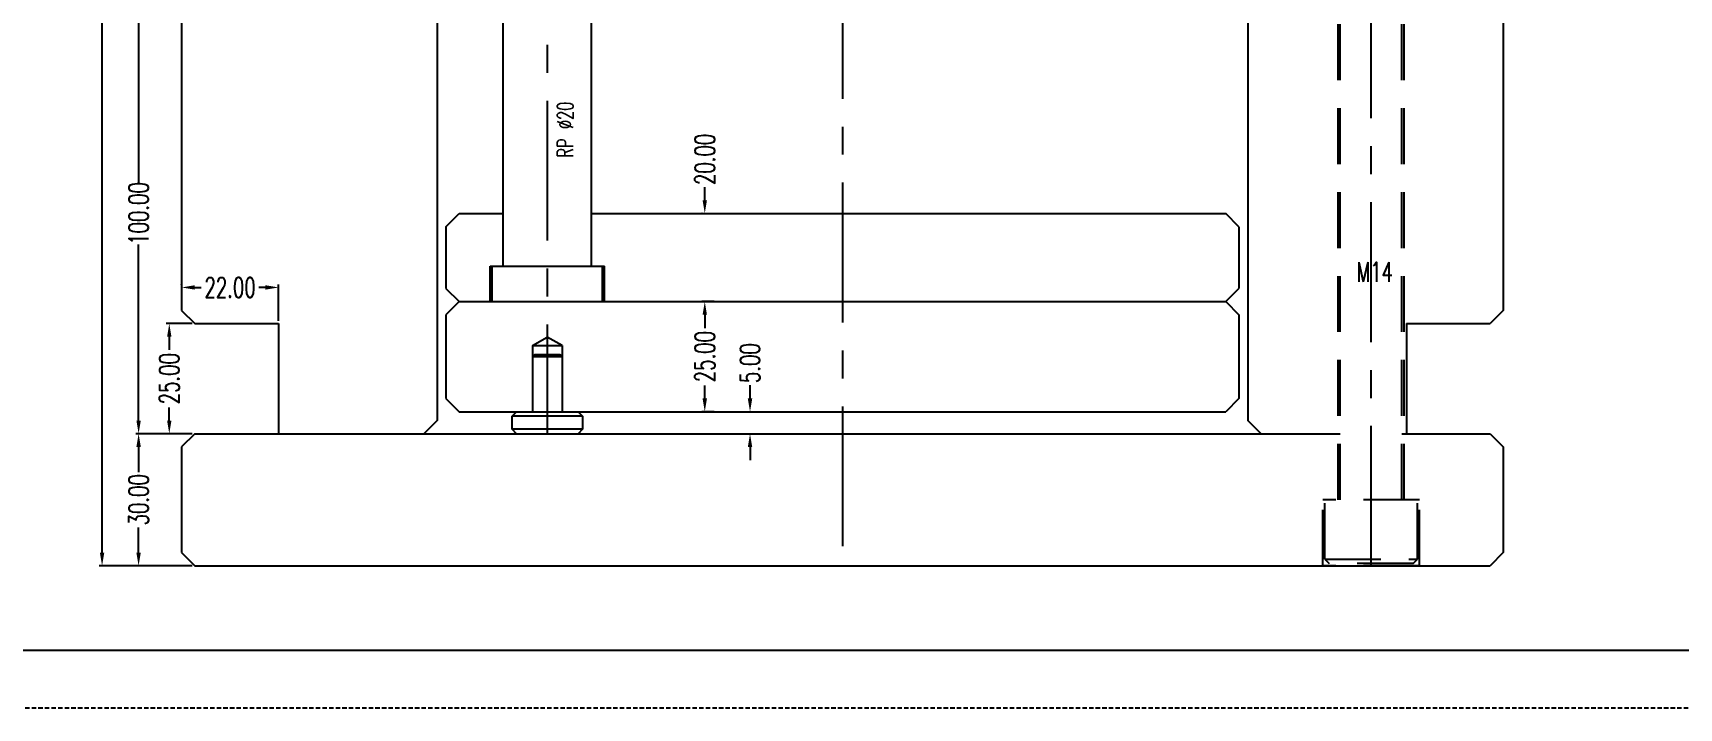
# Model space of a CAD drawing. Header units: inches. Extents: x 169168 to 170394, y -54081 to -53214.
# Drawn here: x 169599.6 to 169973.3, y -54081.2 to -53927.9 of the extents above; entities that cross this region are included whole.
import ezdxf

# ---------------------------------------------------------------- set-up
doc = ezdxf.new("R2010")
doc.units = ezdxf.units.IN
doc.header["$LTSCALE"] = 2
doc.header["$MEASUREMENT"] = 0
doc.header["$PDMODE"] = 3
doc.header["$PDSIZE"] = 0.3125
for name, pattern in [('CENTER', [50.8, 31.75, -6.35, 6.35, -6.35]), ('DASHED', [0.75, 0.5, -0.25]), ('HIDDEN', [9.525, 6.35, -3.175])]:
    doc.linetypes.add(name, pattern=pattern)
doc.layers.get('0').update_dxf_attribs({"linetype": 'CONTINUOUS'})
doc.layers.get('Defpoints').update_dxf_attribs({"linetype": 'CONTINUOUS'})
doc.layers.add('A', color=7, linetype='CONTINUOUS')
doc.layers.add('text', color=7, linetype='CONTINUOUS')
doc.layers.add('dim', color=3, linetype='CONTINUOUS', lineweight=15)
doc.styles.get("Standard").update_dxf_attribs({"font": 'txt.shx', "width": 0.67})
doc.dimstyles.new('2.00', dxfattribs={"dimtxt": 4.5, "dimasz": 3, "dimexe": 0.666, "dimexo": 0.626, "dimgap": 1, "dimtad": 0, "dimzin": 0, "dimdsep": 46, "dimtxsty": 'Standard', "dimcen": 0.09, "dimclrd": 3, "dimclre": 3, "dimclrt": 7, "dimazin": 0, "dimtfac": 1, "dimtofl": 0, "dimtmove": 0, "dimatfit": 0, "dimfxl": 0, "dimtolj": 1, "dimtzin": 0, "dimarcsym": 0})

# ---------------------------------------------------------------- blocks, each defined once
blk = doc.blocks.new('*D36919')
at = {"layer": 'Defpoints', "color": 0}
for p in [(169623.6, -53918.88), (169636.36, -53918.88), (169636.36, -54018.88)]:
    blk.add_point(p, dxfattribs=at)
at = {"layer": 'dim', "color": 3, "linetype": 'ByBlock', "lineweight": -2}
for p, q in [((169635.73, -53918.88), (169622.94, -53918.88)), ((169623.6, -53921.88), (169623.6, -53961.85)), ((169623.6, -54015.88), (169623.6, -53975.91)), ((169635.73, -54018.88), (169622.94, -54018.88))]:
    blk.add_line(p, q, dxfattribs=at)
at = {"layer": 'dim', "color": 3, "linetype": 'ByBlock'}
for points in [[(169624.1, -53921.88), (169623.1, -53921.88), (169623.6, -53918.88)], [(169623.1, -54015.88), (169624.1, -54015.88), (169623.6, -54018.88)]]:
    blk.add_solid(points, dxfattribs=at)
at = {"layer": 'dim', "color": 7, "linetype": 'ByBlock', "insert": (169623.6, -53968.88), "char_height": 4.5, "attachment_point": 5, "rotation": 90}
blk.add_mtext('\\A1;100.00', dxfattribs=at)
blk = doc.blocks.new('*D36920')
at = {"layer": 'Defpoints', "color": 0}
for p in [(169623.6, -54018.88), (169636.36, -54018.88), (169636.36, -54048.88)]:
    blk.add_point(p, dxfattribs=at)
at = {"layer": 'dim', "color": 3, "linetype": 'ByBlock', "lineweight": -2}
for p, q in [((169635.73, -54018.88), (169622.94, -54018.88)), ((169623.6, -54021.88), (169623.6, -54027.6)), ((169623.6, -54045.88), (169623.6, -54040.15)), ((169635.73, -54048.88), (169622.94, -54048.88))]:
    blk.add_line(p, q, dxfattribs=at)
at = {"layer": 'dim', "color": 3, "linetype": 'ByBlock'}
for points in [[(169624.1, -54021.88), (169623.1, -54021.88), (169623.6, -54018.88)], [(169623.1, -54045.88), (169624.1, -54045.88), (169623.6, -54048.88)]]:
    blk.add_solid(points, dxfattribs=at)
at = {"layer": 'dim', "color": 7, "linetype": 'ByBlock', "insert": (169623.6, -54033.88), "char_height": 4.5, "attachment_point": 5, "rotation": 90}
blk.add_mtext('\\A1;30.00', dxfattribs=at)
blk = doc.blocks.new('*D36921')
at = {"layer": 'Defpoints', "color": 0}
for p in [(169615.31, -53717.88), (169636.36, -53717.88), (169636.36, -54048.88)]:
    blk.add_point(p, dxfattribs=at)
at = {"layer": 'dim', "color": 3, "linetype": 'ByBlock', "lineweight": -2}
for p, q in [((169635.73, -53717.88), (169614.65, -53717.88)), ((169615.31, -53720.88), (169615.31, -53875.84)), ((169615.31, -54045.88), (169615.31, -53890.91)), ((169635.73, -54048.88), (169614.65, -54048.88))]:
    blk.add_line(p, q, dxfattribs=at)
at = {"layer": 'dim', "color": 3, "linetype": 'ByBlock'}
for points in [[(169615.81, -53720.88), (169614.81, -53720.88), (169615.31, -53717.88)], [(169614.81, -54045.88), (169615.81, -54045.88), (169615.31, -54048.88)]]:
    blk.add_solid(points, dxfattribs=at)
at = {"layer": 'dim', "color": 7, "linetype": 'ByBlock', "insert": (169615.31, -53883.38), "char_height": 4.5, "attachment_point": 5, "rotation": 90}
blk.add_mtext('\\A1;331.00', dxfattribs=at)
blk = doc.blocks.new('*D36922')
at = {"layer": 'Defpoints', "color": 0}
for p in [(169630.56, -53993.88), (169636.36, -53993.88), (169636.36, -54018.88)]:
    blk.add_point(p, dxfattribs=at)
at = {"layer": 'dim', "color": 3, "linetype": 'ByBlock', "lineweight": -2}
for p, q in [((169635.73, -53993.88), (169629.89, -53993.88)), ((169630.56, -53996.88), (169630.56, -53999.85)), ((169630.56, -54015.88), (169630.56, -54012.9)), ((169635.73, -54018.88), (169629.89, -54018.88))]:
    blk.add_line(p, q, dxfattribs=at)
at = {"layer": 'dim', "color": 3, "linetype": 'ByBlock'}
for points in [[(169631.06, -53996.88), (169630.06, -53996.88), (169630.56, -53993.88)], [(169630.06, -54015.88), (169631.06, -54015.88), (169630.56, -54018.88)]]:
    blk.add_solid(points, dxfattribs=at)
at = {"layer": 'dim', "color": 7, "linetype": 'ByBlock', "insert": (169630.56, -54006.38), "char_height": 4.5, "attachment_point": 5, "rotation": 90}
blk.add_mtext('\\A1;25.00', dxfattribs=at)
blk = doc.blocks.new('*D36923')
at = {"layer": 'Defpoints', "color": 0}
for p in [(169752.11, -53988.88), (169754.85, -53988.88), (169754.85, -54013.88)]:
    blk.add_point(p, dxfattribs=at)
at = {"layer": 'dim', "color": 3, "linetype": 'ByBlock', "lineweight": -2}
for p, q in [((169754.22, -53988.88), (169751.45, -53988.88)), ((169752.11, -53991.88), (169752.11, -53994.85)), ((169752.11, -54010.88), (169752.11, -54007.9)), ((169754.22, -54013.88), (169751.45, -54013.88))]:
    blk.add_line(p, q, dxfattribs=at)
at = {"layer": 'dim', "color": 3, "linetype": 'ByBlock'}
for points in [[(169752.61, -53991.88), (169751.61, -53991.88), (169752.11, -53988.88)], [(169751.61, -54010.88), (169752.61, -54010.88), (169752.11, -54013.88)]]:
    blk.add_solid(points, dxfattribs=at)
at = {"layer": 'dim', "color": 7, "linetype": 'ByBlock', "insert": (169752.11, -54001.38), "char_height": 4.5, "attachment_point": 5, "rotation": 90}
blk.add_mtext('\\A1;25.00', dxfattribs=at)
blk = doc.blocks.new('*D36924')
at = {"layer": 'Defpoints', "color": 0}
for p in [(169752.11, -53968.88), (169752.11, -53968.88), (169752.11, -53988.88)]:
    blk.add_point(p, dxfattribs=at)
at = {"layer": 'dim', "color": 3, "linetype": 'ByBlock', "lineweight": -2}
for p, q in [((169752.11, -53965.88), (169752.11, -53962.88)), ((169751.49, -53968.88), (169751.45, -53968.88)), ((169751.49, -53988.88), (169751.45, -53988.88)), ((169752.11, -53991.88), (169752.11, -53994.88))]:
    blk.add_line(p, q, dxfattribs=at)
at = {"layer": 'dim', "color": 3, "linetype": 'ByBlock'}
for points in [[(169751.61, -53965.88), (169752.61, -53965.88), (169752.11, -53968.88)], [(169752.61, -53991.88), (169751.61, -53991.88), (169752.11, -53988.88)]]:
    blk.add_solid(points, dxfattribs=at)
at = {"layer": 'dim', "color": 7, "linetype": 'ByBlock', "insert": (169752.11, -53956.6), "char_height": 4.5, "attachment_point": 5, "rotation": 90}
blk.add_mtext('\\A1;20.00', dxfattribs=at)
blk = doc.blocks.new('*D36930')
at = {"layer": 'Defpoints', "color": 0}
for p in [(169762.38, -54013.88), (169762.38, -54013.88), (169762.01, -54018.88)]:
    blk.add_point(p, dxfattribs=at)
at = {"layer": 'dim', "color": 3, "linetype": 'ByBlock', "lineweight": -2}
for p, q in [((169762.38, -54010.88), (169762.38, -54007.88)), ((169761.76, -54013.88), (169761.72, -54013.88)), ((169762.64, -54018.88), (169763.05, -54018.88)), ((169762.38, -54021.88), (169762.38, -54024.88))]:
    blk.add_line(p, q, dxfattribs=at)
at = {"layer": 'dim', "color": 3, "linetype": 'ByBlock'}
for points in [[(169761.88, -54010.88), (169762.88, -54010.88), (169762.38, -54013.88)], [(169762.88, -54021.88), (169761.88, -54021.88), (169762.38, -54018.88)]]:
    blk.add_solid(points, dxfattribs=at)
at = {"layer": 'dim', "color": 7, "linetype": 'ByBlock', "insert": (169762.38, -54002.86), "char_height": 4.5, "attachment_point": 5, "rotation": 90}
blk.add_mtext('\\A1;5.00', dxfattribs=at)
blk = doc.blocks.new('*D36931')
at = {"layer": 'Defpoints', "color": 0}
for p in [(169633.36, -53985.67), (169655.36, -53985.67), (169655.36, -53993.88)]:
    blk.add_point(p, dxfattribs=at)
at = {"layer": 'dim', "color": 3, "linetype": 'ByBlock', "lineweight": -2}
for p, q in [((169633.36, -53985.05), (169633.36, -53985.01)), ((169636.36, -53985.67), (169637.83, -53985.67)), ((169652.36, -53985.67), (169650.89, -53985.67)), ((169655.36, -53993.25), (169655.36, -53985.01))]:
    blk.add_line(p, q, dxfattribs=at)
at = {"layer": 'dim', "color": 3, "linetype": 'ByBlock'}
for points in [[(169636.36, -53985.17), (169636.36, -53986.17), (169633.36, -53985.67)], [(169652.36, -53986.17), (169652.36, -53985.17), (169655.36, -53985.67)]]:
    blk.add_solid(points, dxfattribs=at)
at = {"layer": 'dim', "color": 7, "linetype": 'ByBlock', "insert": (169644.36, -53985.67), "char_height": 4.5, "attachment_point": 5}
blk.add_mtext('\\A1;22.00', dxfattribs=at)

msp = doc.modelspace()

# ---------------------------------------------------------------- linework, layer by layer
at = {"linetype": 'CENTER', "ltscale": 0.5}
for p, q in [((169783.361, -53707.875), (169783.361, -54048.875)), ((169903.361, -54048.875), (169903.361, -53889.375)), ((169716.361, -53892.486), (169716.361, -54018.875))]:
    msp.add_line(p, q, dxfattribs=at)
for p, q in [((169706.361, -53980.875), (169706.361, -53892.242)), ((169726.361, -53980.875), (169726.361, -53892.73)), ((169703.361, -53988.875), (169703.361, -53980.875)), ((169703.361, -53980.875), (169729.361, -53980.875)), ((169703.861, -53988.875), (169703.861, -53980.875)), ((169728.861, -53988.875), (169728.861, -53980.875)), ((169729.361, -53988.875), (169729.361, -53980.875)), ((169703.361, -53988.875), (169729.361, -53988.875))]:
    msp.add_line(p, q)
at = {"linetype": 'HIDDEN'}
for p, q in [((169896.361, -54033.875), (169896.361, -53897.375)), ((169910.361, -54033.875), (169910.361, -53897.375)), ((169895.861, -54033.875), (169895.861, -53918.875)), ((169910.861, -54033.875), (169910.861, -53918.875)), ((169914.361, -54033.875), (169892.361, -54033.875)), ((169892.361, -54048.875), (169892.361, -54033.875)), ((169892.861, -54047.375), (169892.861, -54033.875)), ((169913.861, -54047.375), (169913.861, -54033.875)), ((169914.361, -54048.875), (169914.361, -54033.875)), ((169914.361, -54048.875), (169892.361, -54048.875)), ((169892.861, -54047.375), (169913.861, -54047.375)), ((169892.861, -54047.375), (169893.861, -54048.375)), ((169912.861, -54048.375), (169893.861, -54048.375)), ((169912.861, -54048.375), (169913.861, -54047.375))]:
    msp.add_line(p, q, dxfattribs=at)
at = {"linetype": 'Continuous'}
for p, q in [((169633.361, -53921.875), (169633.361, -53990.875)), ((169691.361, -53921.875), (169691.361, -54015.875)), ((169875.361, -53921.875), (169875.361, -54015.875)), ((169933.361, -53921.875), (169933.361, -53990.875)), ((169693.361, -53971.875), (169696.361, -53968.875)), ((169693.361, -53971.875), (169693.361, -53985.875)), ((169696.361, -53968.875), (169706.361, -53968.875)), ((169726.361, -53968.875), (169870.361, -53968.875)), ((169873.361, -53971.875), (169870.361, -53968.875)), ((169873.361, -53971.875), (169873.361, -53985.875)), ((169693.361, -53985.875), (169696.361, -53988.875)), ((169870.361, -53988.875), (169873.361, -53985.875)), ((169696.361, -53988.875), (169693.361, -53991.875)), ((169696.361, -53988.875), (169870.361, -53988.875)), ((169870.361, -53988.875), (169873.361, -53991.875)), ((169633.361, -53990.875), (169636.361, -53993.875)), ((169636.361, -53993.875), (169655.361, -53993.875)), ((169655.361, -53993.875), (169655.361, -54018.875)), ((169693.361, -53991.875), (169693.361, -54010.875)), ((169873.361, -53991.875), (169873.361, -54010.875)), ((169911.361, -53993.875), (169930.361, -53993.875)), ((169911.361, -53993.875), (169911.361, -54018.875)), ((169933.361, -53990.875), (169930.361, -53993.875)), ((169713.011, -53998.875), (169716.361, -53996.941)), ((169719.711, -53998.875), (169716.361, -53996.941)), ((169713.011, -53998.875), (169719.711, -53998.875)), ((169713.011, -53998.875), (169713.011, -54013.875)), ((169713.511, -54000.875), (169713.011, -54001.375)), ((169713.011, -54001.375), (169719.711, -54001.375)), ((169713.511, -54000.875), (169719.211, -54000.875)), ((169719.211, -54000.875), (169719.711, -54001.375)), ((169719.711, -53998.875), (169719.711, -54013.875)), ((169693.361, -54010.875), (169696.361, -54013.875)), ((169873.361, -54010.875), (169870.361, -54013.875)), ((169691.361, -54015.875), (169688.361, -54018.875)), ((169696.361, -54013.875), (169870.361, -54013.875)), ((169708.361, -54014.875), (169709.361, -54013.875)), ((169708.361, -54017.875), (169708.361, -54014.875)), ((169724.361, -54014.875), (169708.361, -54014.875)), ((169709.361, -54013.875), (169723.361, -54013.875)), ((169723.361, -54013.875), (169724.361, -54014.875)), ((169724.361, -54014.875), (169724.361, -54017.875)), ((169878.361, -54018.875), (169875.361, -54015.875)), ((169636.361, -54018.875), (169633.361, -54021.875)), ((169636.361, -54018.875), (169896.361, -54018.875)), ((169724.361, -54017.875), (169708.361, -54017.875)), ((169709.361, -54018.875), (169708.361, -54017.875)), ((169709.361, -54018.875), (169723.361, -54018.875)), ((169724.361, -54017.875), (169723.361, -54018.875)), ((169910.361, -54018.875), (169930.361, -54018.875)), ((169930.361, -54018.875), (169933.361, -54021.875)), ((169633.361, -54021.875), (169633.361, -54045.875)), ((169933.361, -54021.875), (169933.361, -54045.875)), ((169633.361, -54045.875), (169636.361, -54048.875)), ((169933.361, -54045.875), (169930.361, -54048.875)), ((169636.361, -54048.875), (169930.361, -54048.875))]:
    msp.add_line(p, q, dxfattribs=at)
at = {"layer": 'A'}
msp.add_line((170380.739, -54068.073), (169181.277, -54068.073), dxfattribs=at)
at = {"layer": 'A', "linetype": 'DASHED'}
msp.add_line((170393.831, -54081.164), (169168.186, -54081.164), dxfattribs=at)

# ---------------------------------------------------------------- texts
at = {"layer": 'text', "insert": (169718.629, -53956.199), "char_height": 3.6, "width": 26.6093, "attachment_point": 1, "rotation": 90}
msp.add_mtext('RP %%c20', dxfattribs=at)
at = {"layer": 'text', "insert": (169900.031, -53979.919), "char_height": 4.5, "width": 5.32167, "attachment_point": 1}
msp.add_mtext('M14', dxfattribs=at)

# ---------------------------------------------------------------- dimensions: what is measured, and where the dimension line sits
at = {"layer": 'dim', "linetype": 'ByBlock'}
for base, p1, p2, picture, middle in [((169615.315, -53717.875), (169636.361, -54048.875), (169636.361, -53717.875), '*D36921', (169615.315, -53883.375)), ((169623.604, -53918.875), (169636.361, -54018.875), (169636.361, -53918.875), '*D36919', (169623.604, -53968.875)), ((169752.114, -53968.875), (169752.114, -53988.875), (169752.114, -53968.875), '*D36924', (169752.114, -53956.599)), ((169752.114, -53988.875), (169754.85, -54013.875), (169754.85, -53988.875), '*D36923', (169752.114, -54001.375)), ((169630.558, -53993.875), (169636.361, -54018.875), (169636.361, -53993.875), '*D36922', (169630.558, -54006.375)), ((169762.383, -54013.875), (169762.011, -54018.875), (169762.383, -54013.875), '*D36930', (169762.383, -54002.855)), ((169623.604, -54018.875), (169636.361, -54048.875), (169636.361, -54018.875), '*D36920', (169623.604, -54033.875))]:
    dim = msp.add_linear_dim(base=base, p1=p1, p2=p2, angle=90, dimstyle='2.00', dxfattribs=at)
    dim.commit()
    dim.dimension.update_dxf_attribs({"geometry": picture, "text_midpoint": middle})
dim = msp.add_linear_dim(base=(169655.361, -53985.671), p1=(169633.361, -53985.671), p2=(169655.361, -53993.875), dimstyle='2.00', dxfattribs=at)
dim.commit()
dim.dimension.update_dxf_attribs({"geometry": '*D36931', "text_midpoint": (169644.361, -53985.671)})

doc.saveas('drawing.dxf')
